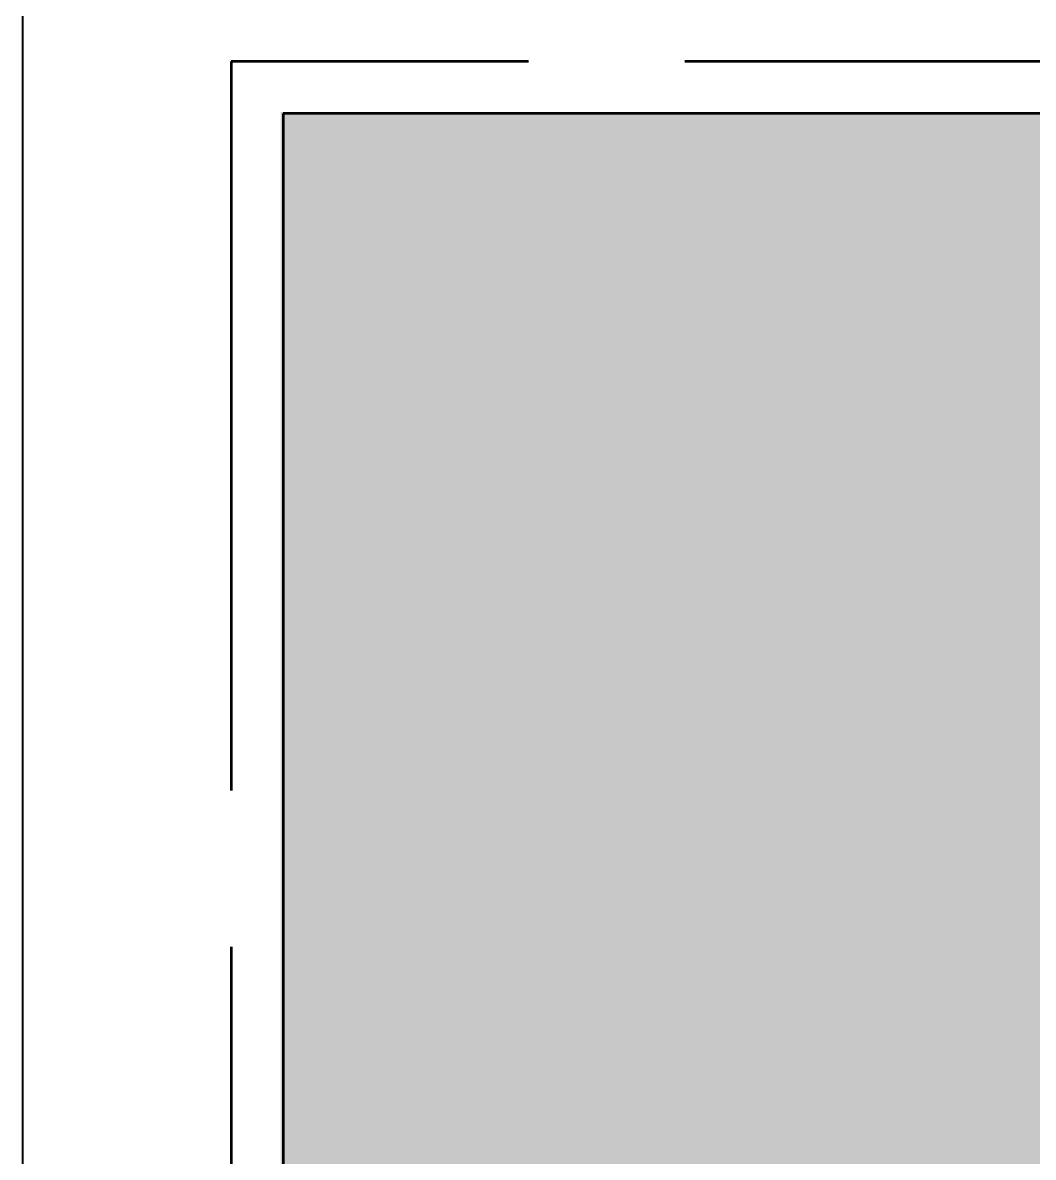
# Model space of a CAD drawing. Header units: millimetres. Extents: x -2997 to 67973, y -4267 to 4574.
# Drawn here: x -176 to 508, y 1283 to 2052 of the extents above; entities that cross this region are included whole.
import ezdxf

# ---------------------------------------------------------------- set-up
doc = ezdxf.new("R2010")
doc.units = ezdxf.units.MM
doc.linetypes.add('DASH_494_106', pattern=[599.722222, 493.888889, -105.833333])
for name, color, linetype in [('GEOFAB', 5, 'Continuous'), ('MODULE_ART', 7, 'Continuous'), ('TANK', 7, 'Continuous')]:
    doc.layers.add(name, color=color, linetype=linetype)

# ---------------------------------------------------------------- blocks, each defined once
blk = doc.blocks.new('atlancube_face')
at = {"true_color": 0x000000}
blk.add_solid([(-1.79, -1.79), (1151.79, -1.79), (-1.79, 781.79), (1151.79, 781.79)], dxfattribs=at)

msp = doc.modelspace()

# ---------------------------------------------------------------- linework, layer by layer
at = {"layer": 'GEOFAB', "color": 6, "lineweight": 40}
msp.add_line((-176.39, -176.39), (-176.39, 2490), dxfattribs=at)
at = {"layer": 'GEOFAB', "color": 5, "linetype": 'DASH_494_106', "lineweight": 53}
msp.add_lwpolyline([(-35.28, -35.28), (66735.28, -35.28), (66735.28, 2025.28), (-35.28, 2025.28)], close=True, dxfattribs=at)
at = {"layer": 'TANK', "lineweight": 53}
msp.add_lwpolyline([(0, 0), (66700, 0), (66700, 1990), (0, 1990)], close=True, dxfattribs=at)

# ---------------------------------------------------------------- block references
at = {"layer": 'MODULE_ART', "yscale": 0.5512820512820513}
msp.add_blockref('atlancube_face', (0, 1560), dxfattribs=at)
at = {"layer": 'MODULE_ART'}
msp.add_blockref('atlancube_face', (0, 780), dxfattribs=at)

doc.saveas('drawing.dxf')
